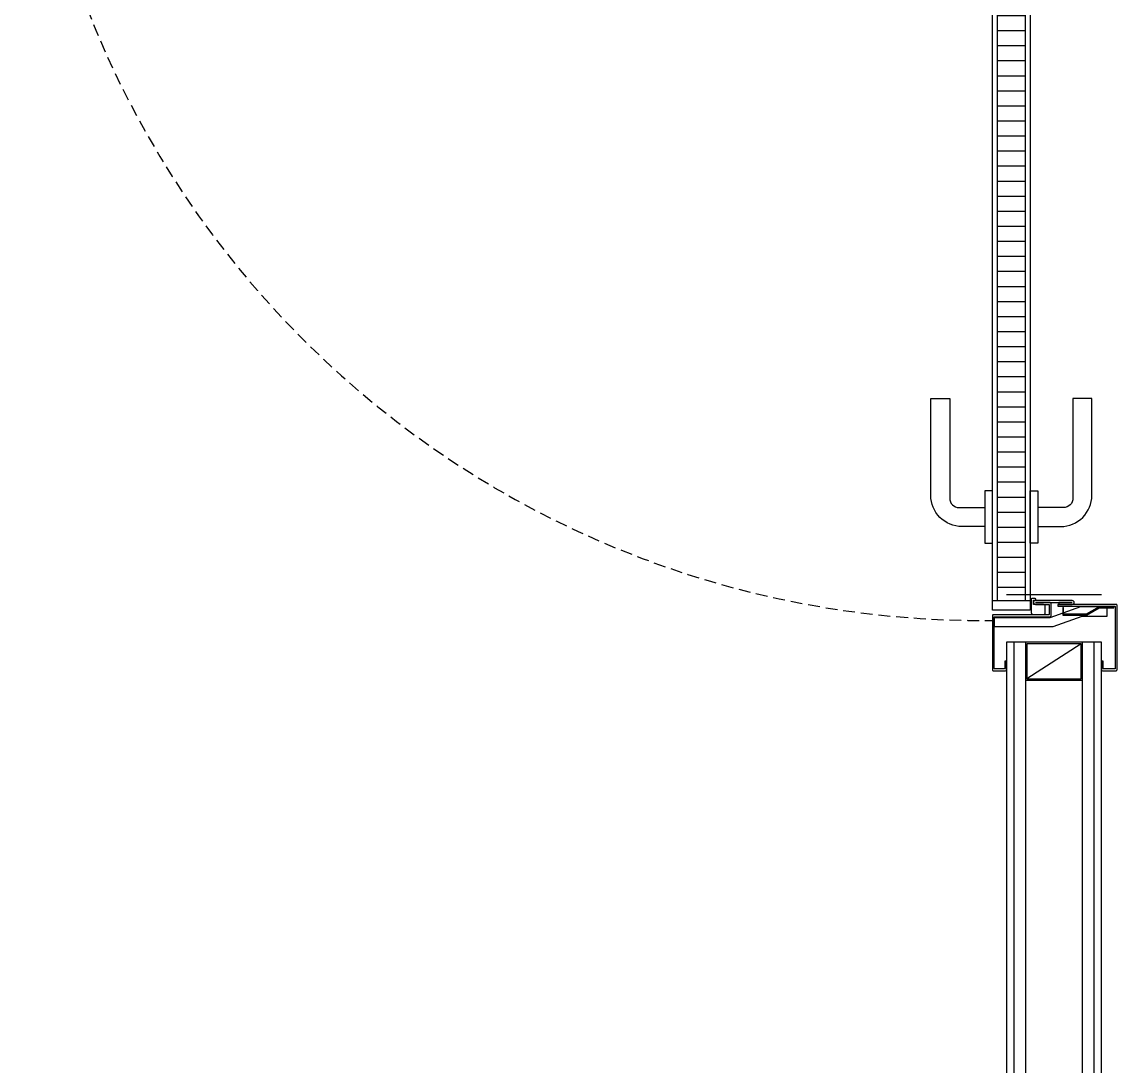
# Model space of a CAD drawing. Header units: millimetres. Extents: x -29311 to -3405, y 28913 to 42880.
# Drawn here: x -8441.5 to -8326, y 39686.2 to 39796.3 of the extents above; entities that cross this region are included whole.
import ezdxf

# ---------------------------------------------------------------- set-up
doc = ezdxf.new("R2010")
doc.units = ezdxf.units.MM
doc.linetypes.add('HIDDEN', pattern=[0.375, 0.25, -0.125])
for name, color, linetype in [('A-DUVAR-ALCIPAN', 9, 'Continuous'), ('A-DUVAR-ALCIPAN-CELIK', 144, 'Continuous'), ('A-KAPI-AHSAP', 245, 'Continuous'), ('A-KAPI-AKSESUAR', 206, 'Continuous'), ('A-KAPI-METAL', 84, 'Continuous'), ('A-KAPI-PROFIL', 206, 'Continuous'), ('A-SIVA-ALCIPAN', 247, 'Continuous'), ('A-SIVA-IC', 97, 'Continuous')]:
    doc.layers.add(name, color=color, linetype=linetype)

# ---------------------------------------------------------------- blocks, each defined once
blk = doc.blocks.new('A$C1989330F')
at = {"layer": 'A-KAPI-AKSESUAR'}
blk.add_lwpolyline([(27.5, 0), (-27.5, 0), (-27.5, -8), (27.5, -8)], close=True, dxfattribs=at)
blk.add_lwpolyline([(-125, -45), (-20, -45, 0.414214), (-10, -35), (-10, -8), (10, -8), (10, -32, -0.414214), (-23, -65), (-125, -65)], format="xyb", close=True, dxfattribs=at)
blk = doc.blocks.new('*U51')
at = {"ltscale": 12}
h = blk.add_hatch(dxfattribs=at)
h.set_pattern_fill('ANSI31', color=8, scale=5, angle=45)
h.set_pattern_definition([(90, (48.085, 20), (-15.875, 3e-15), [])])
h.paths.add_polyline_path([(1004.1, -130), (44, -130), (44, -160), (1004.1, -160)])
at = {"color": 8, "linetype": 'HIDDEN', "ltscale": 50}
blk.add_lwpolyline([(12.6, -176.2), (12.6, -1188.7, 0.417281), (1025, -165.6)], format="xyb", dxfattribs=at)
at = {"layer": 'A-KAPI-AHSAP'}
for points in [[(44, -165), (34, -165), (34, -148), (34, -148), (34, -125), (44, -125), (44, -165)], [(44, -125), (1004.1, -125)], [(1004.1, -165), (1004.1, -125), (1014.1, -125), (1014.1, -165), (1014.1, -165), (1014.1, -165), (1004.1, -165)], [(1004.1, -165), (44, -165)]]:
    blk.add_lwpolyline(points, dxfattribs=at)
blk.add_lwpolyline([(1004.1, -130), (44, -130), (44, -160), (1004.1, -160)], close=True, dxfattribs=at)
at = {"layer": 'A-KAPI-AKSESUAR'}
for radius in [10, 5, 4]:
    blk.add_circle((12, -175), radius, dxfattribs=at)
at = {"layer": 'A-KAPI-METAL'}
for points in [[(-29, -33.5), (39, -33.5, -0.414214), (40, -34.5), (40, -95.9), (38, -95.9), (38, -36, 0.414214), (37.5, -35.5), (-27.5, -35.5, 0.414214), (-28, -36), (-28, -47.5, 0.414214), (-27.5, -48), (-20, -48), (-20, -50), (-29, -50, -0.414214), (-30, -49), (-30, -34.5, -0.414214)], [(1077.1, -33.5), (1009.1, -33.5, 0.414214), (1008.1, -34.5), (1008.1, -95.9), (1010.1, -95.9), (1010.1, -36, -0.414214), (1010.6, -35.5), (1075.6, -35.5, -0.414214), (1076.1, -36), (1076.1, -47.5, -0.414214), (1075.6, -48), (1068.1, -48), (1068.1, -50), (1077.1, -50, 0.414214), (1078.1, -49), (1078.1, -34.5, 0.414214)], [(-30, -151, -0.414214), (-29, -150), (-20, -150), (-20, -152), (-27.5, -152, 0.414214), (-28, -152.5), (-28, -162.5, 0.414214), (-27.5, -163), (26.5, -163, 0.414214), (27, -162.5), (27, -105, -0.414214), (28.2, -104), (41, -104, -0.414154), (42, -105), (42, -119.5), (42, -94.8), (42, -80.7), (42, -94.8), (40, -94.8), (40, -80.7, -1), (44, -80.7), (44, -119.8, -0.934642), (40, -119.5), (40, -106.5, 0.414214), (39.5, -106), (29.5, -106, 0.414214), (29, -106.5), (29, -164, -0.414214), (28, -165), (-29, -165, -0.414214), (-30, -164)], [(1078.1, -151, 0.414214), (1077.1, -150), (1068.1, -150), (1068.1, -152), (1075.6, -152, -0.414214), (1076.1, -152.5), (1076.1, -162.5, -0.414214), (1075.6, -163), (1021.6, -163, -0.414214), (1021.1, -162.5), (1021.1, -104, 0.414214), (1019.8, -103), (1007.1, -103, 0.414154), (1006.1, -104), (1006.1, -119.5), (1006.1, -94.8), (1006.1, -80.7), (1006.1, -94.8), (1008.1, -94.8), (1008.1, -80.7, 1), (1004.1, -80.7), (1004.1, -119.8, 0.938583), (1008.1, -119.5), (1008.1, -105.5, -0.414214), (1008.6, -105), (1018.5, -105, -0.414214), (1019.1, -105.5), (1019.1, -164, 0.414214), (1020.1, -165), (1077.1, -165, 0.414214), (1078.1, -164)]]:
    blk.add_lwpolyline(points, format="xyb", close=True, dxfattribs=at)
at = {"layer": 'A-KAPI-PROFIL'}
for points in [[(16.5, -100.9), (27.5, -70.4), (27.5, -36.5), (37.5, -36.5), (37.5, -72.2), (25.9, -104.3), (25.9, -163), (16.5, -163)], [(1031.6, -100.9), (1020.6, -70.4), (1020.6, -43.8), (1010.6, -43.8), (1010.6, -72.2), (1022.2, -104.3), (1022.2, -163), (1031.6, -163)]]:
    blk.add_lwpolyline(points, close=True, dxfattribs=at)
for points in [[(36.5, -36.8), (37.5, -36.8), (37.5, -52.5), (29.6, -66.1), (29.6, -89.8), (36.6, -89.8), (36.6, -90.8), (28.6, -90.8), (28.6, -65.8), (36.5, -52.2), (36.5, -36.8)], [(1011.6, -36.8), (1010.6, -36.8), (1010.6, -52.5), (1018.5, -66.1), (1018.5, -89.8), (1011.5, -89.8), (1011.5, -90.8), (1019.5, -90.8), (1019.5, -65.8), (1011.6, -52.2), (1011.6, -36.8)]]:
    blk.add_lwpolyline(points, dxfattribs=at)
at = {"layer": 'A-KAPI-PROFIL', "color": 8}
for points in [[(39.7, -111.2, 0.414214), (37.7, -109.2), (31.3, -109.2, 0.414214), (29.3, -111.2), (29.3, -122, 0.414214), (31.3, -124), (45.3, -124, 0.414214), (46.3, -123), (46.3, -120, 1), (44.3, -120), (44.3, -121.5), (39.7, -121.5)], [(1018.8, -111.2, 0.414214), (1016.8, -109.2), (1010.4, -109.2, 0.414214), (1008.4, -111.2), (1008.4, -121.5), (1003.8, -121.5), (1003.8, -120, 1), (1001.8, -120), (1001.8, -123, 0.414214), (1002.8, -124), (1014.1, -124), (1016.8, -124, 0.414214), (1018.8, -122)]]:
    blk.add_lwpolyline(points, format="xyb", close=True, dxfattribs=at)
at = {"layer": 'DEFPOINTS', "linetype": 'ByBlock', "ltscale": 12}
for p, q in [((0, -50), (0, -150)), ((1048.1, -50), (1048.1, -125))]:
    blk.add_line(p, q, dxfattribs=at)
at = {"ltscale": 12, "xscale": -1, "rotation": 180}
blk.add_blockref('A$C1989330F', (916, -125), dxfattribs=at)
at = {"ltscale": 12}
blk.add_blockref('A$C1989330F', (916, -165), dxfattribs=at)
blk = doc.blocks.new('40 60')
at = {"layer": 'A-DUVAR-ALCIPAN-CELIK'}
for points in [[(82132.16, 6001.66), (82132.16, 6007.66), (82128.16, 6007.66), (82128.16, 6001.66)], [(82132.01, 6001.81), (82132.01, 6007.51), (82128.31, 6007.51), (82128.31, 6001.81)]]:
    blk.add_lwpolyline(points, close=True, dxfattribs=at)
blk.add_lwpolyline([(82128.31, 6007.51), (82132.01, 6001.81)], dxfattribs=at)

msp = doc.modelspace()

# ---------------------------------------------------------------- linework, layer by layer
at = {"layer": 'A-DUVAR-ALCIPAN'}
for p, q in [((-8336.87, 39730.87), (-8336.89, 39314.67)), ((-8335.62, 39730.87), (-8335.64, 39314.67)), ((-8329.62, 39314.71), (-8329.62, 39730.87)), ((-8328.37, 39314.72), (-8328.37, 39730.87))]:
    msp.add_line(p, q, dxfattribs=at)
at = {"layer": 'A-SIVA-ALCIPAN'}
for p, q in [((-8337.62, 39730.87), (-8337.64, 39316.17)), ((-8327.62, 39314.72), (-8327.62, 39730.87))]:
    msp.add_line(p, q, dxfattribs=at)
msp.add_lwpolyline([(-8327.62, 39735.87), (-8337.64, 39735.87)], dxfattribs=at)
at = {"layer": 'A-SIVA-IC'}
msp.add_lwpolyline([(-8327.62, 39730.87), (-8337.62, 39730.87)], dxfattribs=at)

# ---------------------------------------------------------------- block references
at = {"layer": 'A-DUVAR-ALCIPAN-CELIK', "rotation": 270}
msp.add_blockref('40 60', (-14337.28, 121859.03), dxfattribs=at)
at = {"layer": 'A-KAPI-AHSAP', "xscale": 0.1, "yscale": 0.1, "zscale": 0.1, "rotation": 270}
msp.add_blockref('*U51', (-8322.62, 39835.68), dxfattribs=at)

doc.saveas('drawing.dxf')
